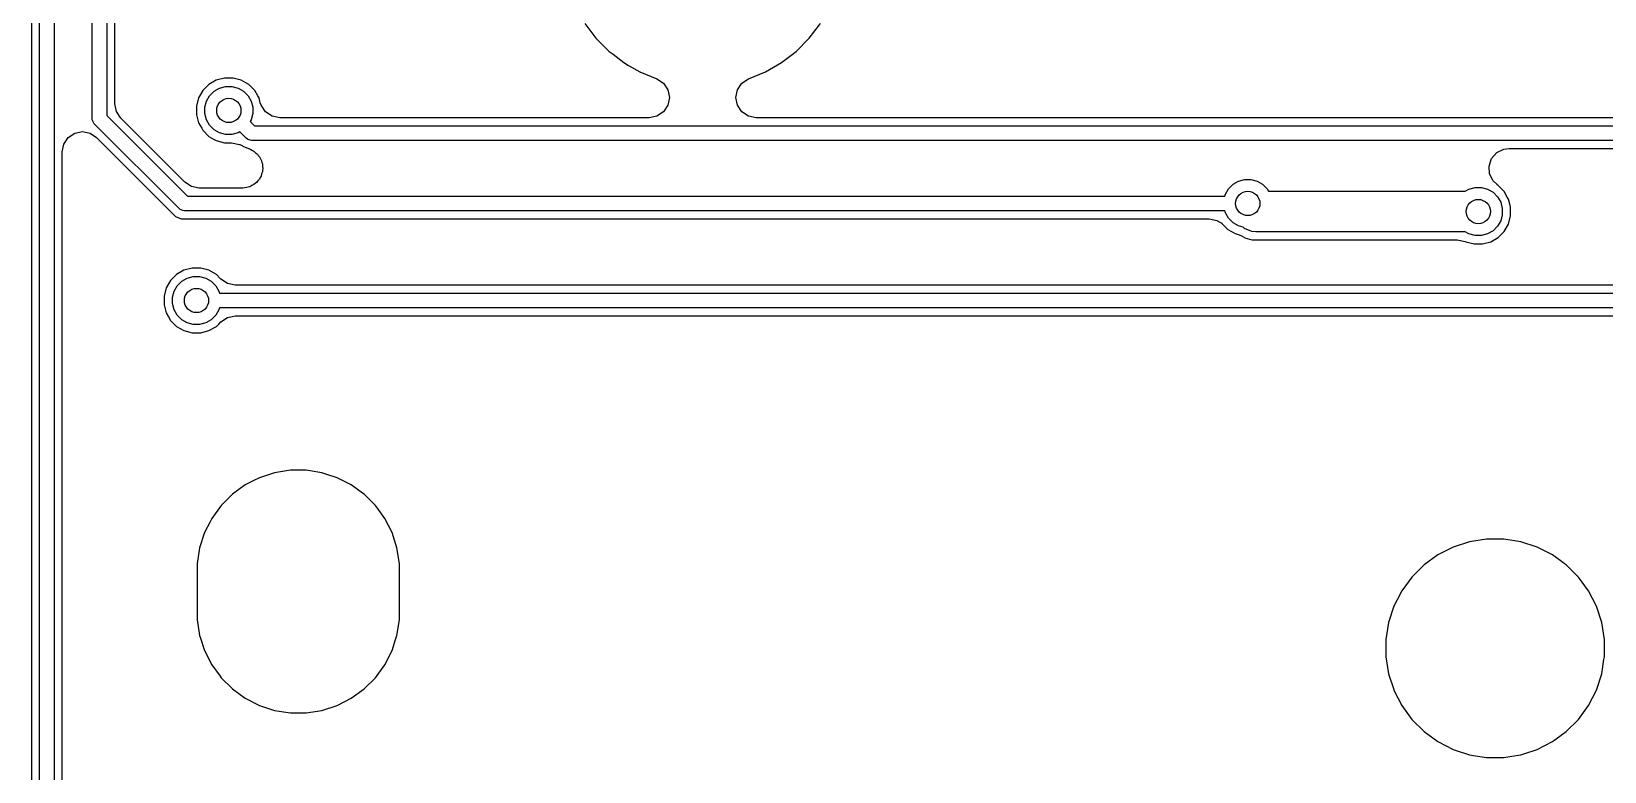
# Model space of a CAD drawing. Header units: inches. Extents: x 2.6 to 14.2, y -7.9 to -3.5.
# Drawn here: x 9.692 to 10.457, y -5.637 to -5.277 of the extents above; entities that cross this region are included whole.
import ezdxf

# ---------------------------------------------------------------- set-up
doc = ezdxf.new("R2010")
doc.units = ezdxf.units.IN
doc.header["$MEASUREMENT"] = 0
doc.layers.add('B.Cu', color=153, linetype='CONTINUOUS', true_color=0x4d7fc4)

msp = doc.modelspace()

# ---------------------------------------------------------------- linework, layer by layer
at = {"layer": 'B.Cu', "linetype": 'CONTINUOUS'}
for p, q in [((9.69152, -4.9676), (9.69152, -5.98043)), ((9.69547, -5.97894), (9.69547, -4.96909)), ((9.70256, -4.97056), (9.70256, -5.97747)), ((9.72106, -5.31949), (9.72106, -4.97106)), ((9.72815, -4.97253), (9.72815, -5.31802)), ((9.73211, -5.31232), (9.73211, -4.99884)), ((9.96085, -5.27321), (9.96632, -5.28035)), ((10.0702, -5.28038), (10.0757, -5.27321)), ((9.96632, -5.28035), (9.96635, -5.28038)), ((9.96635, -5.28038), (9.97274, -5.28677)), ((10.06381, -5.28677), (10.0702, -5.28038)), ((9.97274, -5.28677), (9.97274, -5.28677)), ((9.97274, -5.28677), (9.97274, -5.28677)), ((9.97274, -5.28677), (9.97463, -5.28822)), ((9.97463, -5.28822), (9.9799, -5.29227)), ((10.05664, -5.29227), (10.06381, -5.28677)), ((9.9799, -5.29227), (9.98223, -5.29361)), ((9.98223, -5.29361), (9.98773, -5.29679)), ((9.98773, -5.29679), (9.98773, -5.29679)), ((9.98773, -5.29679), (9.98773, -5.29679)), ((9.98773, -5.29679), (9.99601, -5.30021)), ((10.04054, -5.30021), (10.04882, -5.29679)), ((10.04882, -5.29679), (10.05664, -5.29227)), ((9.77498, -5.30587), (9.77291, -5.30947)), ((9.77792, -5.30293), (9.77498, -5.30587)), ((9.78151, -5.30086), (9.77792, -5.30293)), ((9.77823, -5.30836), (9.78041, -5.30618)), ((9.78041, -5.30618), (9.78308, -5.30464)), ((9.78552, -5.29978), (9.78151, -5.30086)), ((9.78308, -5.30464), (9.78606, -5.30384)), ((9.78967, -5.29978), (9.78552, -5.29978)), ((9.78606, -5.30384), (9.78914, -5.30384)), ((9.78914, -5.30384), (9.79212, -5.30464)), ((9.79368, -5.30086), (9.78967, -5.29978)), ((9.79212, -5.30464), (9.79479, -5.30618)), ((9.79582, -5.30209), (9.79368, -5.30086)), ((9.79479, -5.30618), (9.79697, -5.30836)), ((9.79728, -5.30293), (9.79582, -5.30209)), ((9.80022, -5.30587), (9.79728, -5.30293)), ((9.80172, -5.30847), (9.80022, -5.30587)), ((9.99601, -5.30021), (9.99919, -5.30234)), ((9.99919, -5.30234), (10.00131, -5.30552)), ((10.00131, -5.30552), (10.00206, -5.30927)), ((10.03449, -5.30927), (10.03523, -5.30552)), ((10.03523, -5.30552), (10.03736, -5.30234)), ((10.03736, -5.30234), (10.04054, -5.30021)), ((9.73285, -5.31607), (9.73211, -5.31232)), ((9.77291, -5.30947), (9.77183, -5.31348)), ((9.77183, -5.31348), (9.77183, -5.31763)), ((9.77589, -5.31401), (9.77669, -5.31103)), ((9.77589, -5.31709), (9.77589, -5.31401)), ((9.77669, -5.31103), (9.77823, -5.30836)), ((9.79697, -5.30836), (9.79851, -5.31103)), ((9.79851, -5.31103), (9.79931, -5.31401)), ((9.79931, -5.31401), (9.79931, -5.31709)), ((9.80229, -5.30947), (9.80172, -5.30847)), ((9.80292, -5.31181), (9.80229, -5.30947)), ((9.80333, -5.31302), (9.80292, -5.31181)), ((9.80546, -5.3162), (9.80333, -5.31302)), ((10.00131, -5.31302), (9.99919, -5.3162)), ((10.00206, -5.30927), (10.00131, -5.31302)), ((10.03523, -5.31302), (10.03449, -5.30927)), ((10.03736, -5.3162), (10.03523, -5.31302)), ((9.72113, -5.32018), (9.72106, -5.31949)), ((9.72137, -5.32076), (9.72113, -5.32018)), ((9.72166, -5.32146), (9.72137, -5.32076)), ((9.7221, -5.32199), (9.72166, -5.32146)), ((9.76344, -5.36333), (9.7221, -5.32199)), ((9.72815, -5.31802), (9.76741, -5.35728)), ((9.73498, -5.31925), (9.73285, -5.31607)), ((9.76618, -5.35046), (9.73498, -5.31925)), ((9.77183, -5.31763), (9.77291, -5.32164)), ((9.77291, -5.32164), (9.7744, -5.32423)), ((9.77669, -5.32007), (9.77589, -5.31709)), ((9.77823, -5.32274), (9.77669, -5.32007)), ((9.79851, -5.32007), (9.798, -5.32095)), ((9.798, -5.32095), (9.80009, -5.32303)), ((9.79931, -5.31709), (9.79851, -5.32007)), ((9.80864, -5.31833), (9.80546, -5.3162)), ((9.81239, -5.31907), (9.80864, -5.31833)), ((9.99225, -5.31907), (9.81239, -5.31907)), ((9.99601, -5.31833), (9.99225, -5.31907)), ((9.99919, -5.3162), (9.99601, -5.31833)), ((10.04054, -5.31833), (10.03736, -5.3162)), ((10.04429, -5.31907), (10.04054, -5.31833)), ((10.74225, -5.31907), (10.04429, -5.31907)), ((9.70726, -5.33192), (9.70939, -5.32874)), ((9.70939, -5.32874), (9.71257, -5.32661)), ((9.71257, -5.32661), (9.71632, -5.32587)), ((9.71632, -5.32587), (9.72007, -5.32661)), ((9.72007, -5.32661), (9.72325, -5.32874)), ((9.72325, -5.32874), (9.72325, -5.32874)), ((9.72325, -5.32874), (9.75959, -5.36508)), ((9.7744, -5.32423), (9.77498, -5.32523)), ((9.77498, -5.32523), (9.77792, -5.32817)), ((9.77792, -5.32817), (9.78021, -5.32949)), ((9.78041, -5.32492), (9.77823, -5.32274)), ((9.78021, -5.32949), (9.78151, -5.33024)), ((9.78308, -5.32646), (9.78041, -5.32492)), ((9.78606, -5.32726), (9.78308, -5.32646)), ((9.78914, -5.32726), (9.78606, -5.32726)), ((9.79212, -5.32646), (9.78914, -5.32726)), ((9.79299, -5.32596), (9.79212, -5.32646)), ((9.79612, -5.32908), (9.79299, -5.32596)), ((9.79665, -5.32952), (9.79612, -5.32908)), ((9.79709, -5.3297), (9.79665, -5.32952)), ((9.79793, -5.33005), (9.79709, -5.3297)), ((9.79862, -5.33012), (9.79793, -5.33005)), ((12.56745, -5.33012), (9.79862, -5.33012)), ((9.80009, -5.32303), (12.56892, -5.32303)), ((9.70652, -5.33567), (9.70726, -5.33192)), ((9.70652, -5.53609), (9.70652, -5.33567)), ((9.78151, -5.33024), (9.78552, -5.33132)), ((9.78552, -5.33132), (9.78898, -5.33132)), ((9.78898, -5.33132), (9.79274, -5.33207)), ((9.79274, -5.33207), (9.79297, -5.33217)), ((9.79297, -5.33217), (9.79412, -5.33268)), ((9.79412, -5.33268), (9.79437, -5.33293)), ((9.79437, -5.33293), (9.79713, -5.33407)), ((9.79713, -5.33407), (9.79713, -5.33407)), ((9.79713, -5.33407), (9.79726, -5.33407)), ((9.79726, -5.33407), (9.79837, -5.33457)), ((9.79837, -5.33457), (9.79905, -5.33505)), ((9.79905, -5.33505), (9.79983, -5.33537)), ((9.79983, -5.33537), (9.8006, -5.33614)), ((9.8006, -5.33614), (9.80149, -5.33677)), ((9.80149, -5.33677), (9.80194, -5.33748)), ((9.80194, -5.33748), (9.80253, -5.33808)), ((10.40234, -5.33898), (10.40487, -5.3361)), ((10.40487, -5.3361), (10.4083, -5.33441)), ((10.4083, -5.33441), (10.41083, -5.33407)), ((10.41083, -5.33407), (11.19543, -5.33407)), ((9.80253, -5.33808), (9.80295, -5.33908)), ((9.80295, -5.33908), (9.80353, -5.34001)), ((9.80353, -5.34001), (9.80368, -5.34083)), ((9.804, -5.34544), (9.80358, -5.34644)), ((9.80368, -5.34083), (9.804, -5.34161)), ((9.804, -5.34161), (9.804, -5.3427)), ((9.804, -5.3427), (9.80418, -5.34378)), ((9.80418, -5.34378), (9.804, -5.3446)), ((9.804, -5.3446), (9.804, -5.34544)), ((10.40111, -5.3426), (10.40234, -5.33898)), ((10.40136, -5.34641), (10.40111, -5.3426)), ((9.76936, -5.35258), (9.76618, -5.35046)), ((9.77311, -5.35333), (9.76936, -5.35258)), ((9.79707, -5.35282), (9.7963, -5.35314)), ((9.7979, -5.35267), (9.79707, -5.35282)), ((9.79882, -5.35209), (9.7979, -5.35267)), ((9.79983, -5.35167), (9.79882, -5.35209)), ((9.80042, -5.35108), (9.79983, -5.35167)), ((9.80113, -5.35063), (9.80042, -5.35108)), ((9.80176, -5.34974), (9.80113, -5.35063)), ((9.80253, -5.34897), (9.80176, -5.34974)), ((9.80286, -5.34819), (9.80253, -5.34897)), ((9.80334, -5.34751), (9.80286, -5.34819)), ((9.80358, -5.34644), (9.80334, -5.34751)), ((10.27429, -5.35364), (10.27647, -5.35146)), ((10.27647, -5.35146), (10.27914, -5.34991)), ((10.27914, -5.34991), (10.28212, -5.34912)), ((10.28212, -5.34912), (10.2852, -5.34912)), ((10.2852, -5.34912), (10.28818, -5.34991)), ((10.28818, -5.34991), (10.29085, -5.35146)), ((10.29085, -5.35146), (10.29303, -5.35364)), ((10.39135, -5.35385), (10.39432, -5.35305)), ((10.39432, -5.35305), (10.39741, -5.35305)), ((10.39741, -5.35305), (10.40039, -5.35385)), ((10.40306, -5.34985), (10.40136, -5.34641)), ((10.40512, -5.35165), (10.40306, -5.34985)), ((10.40504, -5.35176), (10.40512, -5.35165)), ((10.40555, -5.35215), (10.40504, -5.35176)), ((10.40848, -5.35508), (10.40555, -5.35215)), ((10.40555, -5.35215), (10.40555, -5.35215)), ((9.76741, -5.35728), (10.27249, -5.35728)), ((9.79438, -5.35333), (9.77311, -5.35333)), ((9.7963, -5.35314), (9.79438, -5.35333)), ((10.27249, -5.35728), (10.27275, -5.35631)), ((10.27275, -5.35631), (10.27429, -5.35364)), ((10.29303, -5.35364), (10.29377, -5.35492)), ((10.29377, -5.35492), (10.38949, -5.35492)), ((10.38949, -5.35492), (10.39135, -5.35385)), ((10.40039, -5.35385), (10.40306, -5.35539)), ((10.40306, -5.35539), (10.40524, -5.35757)), ((10.40524, -5.35757), (10.40678, -5.36024)), ((10.40678, -5.36024), (10.40758, -5.36322)), ((10.40999, -5.3577), (10.40848, -5.35508)), ((10.41056, -5.35868), (10.40999, -5.3577)), ((10.41142, -5.36188), (10.41056, -5.35868)), ((9.75959, -5.36508), (9.75959, -5.36508)), ((9.75959, -5.36508), (9.75959, -5.36508)), ((9.75959, -5.36508), (9.75959, -5.36508)), ((9.75959, -5.36508), (9.7617, -5.36718)), ((9.7617, -5.36718), (9.7617, -5.36718)), ((9.7617, -5.36718), (9.76445, -5.36833)), ((9.76398, -5.36377), (9.76344, -5.36333)), ((9.76435, -5.36393), (9.76398, -5.36377)), ((9.76525, -5.3643), (9.76435, -5.36393)), ((9.76445, -5.36833), (9.76445, -5.36833)), ((9.76445, -5.36833), (9.76445, -5.36833)), ((9.76445, -5.36833), (10.2648, -5.36833)), ((9.76594, -5.36437), (9.76525, -5.3643)), ((10.27249, -5.36437), (9.76594, -5.36437)), ((10.2648, -5.36833), (10.26855, -5.36907)), ((10.27275, -5.36535), (10.27249, -5.36437)), ((10.27429, -5.36802), (10.27275, -5.36535)), ((10.27647, -5.3702), (10.27429, -5.36802)), ((10.40758, -5.36631), (10.40678, -5.36928)), ((10.40758, -5.36322), (10.40758, -5.36631)), ((10.41056, -5.37085), (10.41163, -5.36684)), ((10.41163, -5.36269), (10.41142, -5.36188)), ((10.41163, -5.36684), (10.41163, -5.36269)), ((10.26855, -5.36907), (10.27011, -5.36989)), ((10.27011, -5.36989), (10.27103, -5.37048)), ((10.27103, -5.37048), (10.27104, -5.37051)), ((10.27104, -5.37051), (10.27398, -5.37344)), ((10.27398, -5.37344), (10.27758, -5.37552)), ((10.27914, -5.37174), (10.27647, -5.3702)), ((10.27758, -5.37552), (10.27954, -5.37605)), ((10.28139, -5.37234), (10.27914, -5.37174)), ((10.27954, -5.37605), (10.28087, -5.37681)), ((10.28213, -5.37295), (10.28139, -5.37234)), ((10.28568, -5.37442), (10.28213, -5.37295)), ((10.28213, -5.37295), (10.28213, -5.37295)), ((10.2876, -5.37461), (10.28568, -5.37442)), ((10.38949, -5.37461), (10.2876, -5.37461)), ((10.39135, -5.37568), (10.38949, -5.37461)), ((10.39432, -5.37647), (10.39135, -5.37568)), ((10.40039, -5.37568), (10.39741, -5.37647)), ((10.40306, -5.37413), (10.40039, -5.37568)), ((10.40524, -5.37195), (10.40306, -5.37413)), ((10.40678, -5.36928), (10.40524, -5.37195)), ((10.40555, -5.37738), (10.40848, -5.37445)), ((10.40848, -5.37445), (10.41056, -5.37085)), ((10.28087, -5.37681), (10.28199, -5.37746)), ((10.28199, -5.37746), (10.28227, -5.37762)), ((10.28227, -5.37762), (10.2845, -5.37822)), ((10.2845, -5.37822), (10.28578, -5.37856)), ((10.28578, -5.37856), (10.28578, -5.37856)), ((10.28578, -5.37856), (10.38567, -5.37856)), ((10.38567, -5.37856), (10.38942, -5.37931)), ((10.38942, -5.37931), (10.38978, -5.37946)), ((10.38978, -5.37946), (10.38978, -5.37946)), ((10.38978, -5.37946), (10.38978, -5.37946)), ((10.38978, -5.37946), (10.39379, -5.38053)), ((10.39379, -5.38053), (10.39379, -5.38053)), ((10.39379, -5.38053), (10.39794, -5.38053)), ((10.39741, -5.37647), (10.39432, -5.37647)), ((10.39794, -5.38053), (10.40195, -5.37946)), ((10.40195, -5.37946), (10.40555, -5.37738)), ((9.75923, -5.39839), (9.75716, -5.40198)), ((9.76217, -5.39545), (9.75923, -5.39839)), ((9.76576, -5.39338), (9.76217, -5.39545)), ((9.76248, -5.40088), (9.76466, -5.3987)), ((9.76466, -5.3987), (9.76733, -5.39716)), ((9.76977, -5.3923), (9.76576, -5.39338)), ((9.76733, -5.39716), (9.77031, -5.39636)), ((9.77393, -5.3923), (9.76977, -5.3923)), ((9.77031, -5.39636), (9.77339, -5.39636)), ((9.77339, -5.39636), (9.77637, -5.39716)), ((9.77794, -5.39338), (9.77393, -5.3923)), ((9.77637, -5.39716), (9.77904, -5.3987)), ((9.78153, -5.39545), (9.77794, -5.39338)), ((9.77904, -5.3987), (9.78122, -5.40088)), ((9.78378, -5.3977), (9.78153, -5.39545)), ((9.78153, -5.39545), (9.78153, -5.39545)), ((9.78696, -5.39982), (9.78378, -5.3977)), ((9.75716, -5.40198), (9.75608, -5.40599)), ((9.75608, -5.40599), (9.75608, -5.41015)), ((9.76014, -5.40653), (9.76094, -5.40355)), ((9.76014, -5.40961), (9.76014, -5.40653)), ((9.76094, -5.40355), (9.76248, -5.40088)), ((9.78122, -5.40088), (9.78276, -5.40355)), ((9.78276, -5.40355), (9.78302, -5.40453)), ((9.78302, -5.40453), (11.15424, -5.40453)), ((9.79071, -5.40057), (9.78696, -5.39982)), ((11.14854, -5.40057), (9.79071, -5.40057)), ((9.75608, -5.41015), (9.75716, -5.41416)), ((9.75716, -5.41416), (9.75823, -5.41601)), ((9.76094, -5.41259), (9.76014, -5.40961)), ((9.76248, -5.41526), (9.76094, -5.41259)), ((9.78276, -5.41259), (9.78122, -5.41526)), ((9.78302, -5.41161), (9.78276, -5.41259)), ((11.15571, -5.41161), (9.78302, -5.41161)), ((9.75823, -5.41601), (9.75923, -5.41775)), ((9.75923, -5.41775), (9.76217, -5.42069)), ((9.76217, -5.42069), (9.76576, -5.42276)), ((9.76466, -5.41744), (9.76248, -5.41526)), ((9.76733, -5.41898), (9.76466, -5.41744)), ((9.77031, -5.41978), (9.76733, -5.41898)), ((9.77339, -5.41978), (9.77031, -5.41978)), ((9.77637, -5.41898), (9.77339, -5.41978)), ((9.77904, -5.41744), (9.77637, -5.41898)), ((9.77794, -5.42276), (9.78153, -5.42069)), ((9.78122, -5.41526), (9.77904, -5.41744)), ((9.78153, -5.42069), (9.78266, -5.41957)), ((9.78266, -5.41957), (9.78378, -5.41844)), ((9.78378, -5.41844), (9.78696, -5.41632)), ((9.78696, -5.41632), (9.78852, -5.41601)), ((9.78852, -5.41601), (9.79071, -5.41557)), ((9.79071, -5.41557), (11.1572, -5.41557)), ((9.76576, -5.42276), (9.76977, -5.42384)), ((9.76977, -5.42384), (9.77393, -5.42384)), ((9.77393, -5.42384), (9.77794, -5.42276)), ((9.81755, -5.49073), (9.80989, -5.49194)), ((9.8253, -5.49073), (9.81755, -5.49073)), ((9.81755, -5.49073), (9.81755, -5.49073)), ((9.81755, -5.49073), (9.81755, -5.49073)), ((9.83295, -5.49194), (9.8253, -5.49073)), ((9.8253, -5.49073), (9.8253, -5.49073)), ((9.8253, -5.49073), (9.8253, -5.49073)), ((9.79562, -5.49785), (9.78935, -5.50241)), ((9.79975, -5.49575), (9.79562, -5.49785)), ((9.79562, -5.49785), (9.79562, -5.49785)), ((9.79562, -5.49785), (9.79562, -5.49785)), ((9.79562, -5.49785), (9.79562, -5.49785)), ((9.80252, -5.49434), (9.79975, -5.49575)), ((9.80989, -5.49194), (9.80252, -5.49434)), ((9.80252, -5.49434), (9.80252, -5.49434)), ((9.83484, -5.49256), (9.83295, -5.49194)), ((9.83295, -5.49194), (9.83295, -5.49194)), ((9.83295, -5.49194), (9.83295, -5.49194)), ((9.84032, -5.49434), (9.83484, -5.49256)), ((9.84723, -5.49785), (9.84032, -5.49434)), ((9.84032, -5.49434), (9.84032, -5.49434)), ((9.84032, -5.49434), (9.84032, -5.49434)), ((9.84032, -5.49434), (9.84032, -5.49434)), ((9.85272, -5.50185), (9.84723, -5.49785)), ((9.84723, -5.49785), (9.84723, -5.49785)), ((9.84723, -5.49785), (9.84723, -5.49785)), ((9.78935, -5.50241), (9.78387, -5.50789)), ((9.8535, -5.50241), (9.85272, -5.50185)), ((9.85897, -5.50789), (9.8535, -5.50241)), ((9.78387, -5.50789), (9.77932, -5.51416)), ((9.85992, -5.50919), (9.85897, -5.50789)), ((9.86351, -5.51413), (9.85992, -5.50919)), ((9.7758, -5.52106), (9.7734, -5.52843)), ((9.7785, -5.51576), (9.7758, -5.52106)), ((9.7758, -5.52106), (9.7758, -5.52106)), ((9.77932, -5.51416), (9.7785, -5.51576)), ((9.77932, -5.51416), (9.77932, -5.51416)), ((9.77932, -5.51416), (9.77932, -5.51416)), ((9.77932, -5.51416), (9.77932, -5.51416)), ((9.86353, -5.51416), (9.86351, -5.51413)), ((9.86705, -5.52106), (9.86353, -5.51416)), ((9.86944, -5.52843), (9.86705, -5.52106)), ((9.7734, -5.52843), (9.77219, -5.53609)), ((9.87065, -5.53609), (9.86944, -5.52843)), ((10.38369, -5.52809), (10.37623, -5.53189)), ((10.39165, -5.5255), (10.38369, -5.52809)), ((10.39991, -5.52419), (10.39165, -5.5255)), ((10.39992, -5.52419), (10.39991, -5.52419)), ((10.40828, -5.52419), (10.39992, -5.52419)), ((10.41655, -5.5255), (10.40828, -5.52419)), ((10.40828, -5.52419), (10.40828, -5.52419)), ((10.42451, -5.52809), (10.41655, -5.5255)), ((10.43197, -5.53189), (10.42451, -5.52809)), ((10.42451, -5.52809), (10.42451, -5.52809)), ((10.42451, -5.52809), (10.42451, -5.52809)), ((9.70652, -5.74884), (9.70652, -5.53609)), ((9.77219, -5.53609), (9.77219, -5.53609)), ((9.77219, -5.53609), (9.77219, -5.56352)), ((9.87065, -5.56352), (9.87065, -5.53609)), ((10.36946, -5.53681), (10.36354, -5.54272)), ((10.37623, -5.53189), (10.36946, -5.53681)), ((10.43774, -5.53609), (10.43197, -5.53189)), ((10.43874, -5.53681), (10.43774, -5.53609)), ((10.44465, -5.54272), (10.43874, -5.53681)), ((10.36354, -5.54272), (10.35871, -5.54938)), ((10.44957, -5.5495), (10.44465, -5.54272)), ((10.35863, -5.5495), (10.35642, -5.55383)), ((10.35871, -5.54938), (10.35863, -5.5495)), ((10.45337, -5.55695), (10.44957, -5.5495)), ((10.35483, -5.55695), (10.35224, -5.56491)), ((10.35642, -5.55383), (10.35483, -5.55695)), ((10.45596, -5.56491), (10.45337, -5.55695)), ((9.77219, -5.56352), (9.77219, -5.56352)), ((9.77219, -5.56352), (9.7734, -5.57117)), ((9.86944, -5.57117), (9.87065, -5.56352)), ((10.35224, -5.56491), (10.35093, -5.57318)), ((10.45727, -5.57318), (10.45596, -5.56491)), ((10.45596, -5.56491), (10.45596, -5.56491)), ((9.7734, -5.57117), (9.7734, -5.57117)), ((9.7734, -5.57117), (9.77366, -5.57196)), ((9.77366, -5.57196), (9.77579, -5.57851)), ((9.86705, -5.57854), (9.86879, -5.57318)), ((9.86879, -5.57318), (9.86944, -5.57117)), ((10.35093, -5.57318), (10.35093, -5.58155)), ((10.45727, -5.58155), (10.45727, -5.57318)), ((10.45727, -5.57318), (10.45727, -5.57318)), ((9.77579, -5.57851), (9.7758, -5.57854)), ((9.7758, -5.57854), (9.77932, -5.58545)), ((9.86353, -5.58545), (9.86705, -5.57854)), ((10.35093, -5.58155), (10.35224, -5.58981)), ((10.45596, -5.58981), (10.45707, -5.58282)), ((10.45707, -5.58282), (10.45727, -5.58155)), ((10.45727, -5.58155), (10.45727, -5.58155)), ((9.77932, -5.58545), (9.77932, -5.58545)), ((9.77932, -5.58545), (9.77932, -5.58545)), ((9.77932, -5.58545), (9.78334, -5.59098)), ((9.85897, -5.59172), (9.86353, -5.58545)), ((10.35224, -5.58981), (10.35472, -5.59746)), ((10.45337, -5.59777), (10.45596, -5.58981)), ((9.78334, -5.59098), (9.78387, -5.59172)), ((9.78387, -5.59172), (9.78935, -5.5972)), ((9.78935, -5.5972), (9.78935, -5.5972)), ((9.78935, -5.5972), (9.79558, -5.60172)), ((9.84723, -5.60175), (9.8535, -5.5972)), ((9.8535, -5.5972), (9.85897, -5.59172)), ((10.35472, -5.59746), (10.35483, -5.59777)), ((10.35483, -5.59777), (10.35863, -5.60523)), ((10.44957, -5.60523), (10.45337, -5.59777)), ((9.79558, -5.60172), (9.79562, -5.60175)), ((9.79562, -5.60175), (9.80252, -5.60527)), ((9.80252, -5.60527), (9.80989, -5.60767)), ((9.83295, -5.60767), (9.84032, -5.60527)), ((9.84032, -5.60527), (9.84723, -5.60175)), ((10.35863, -5.60523), (10.36354, -5.612)), ((10.44465, -5.612), (10.44957, -5.60523)), ((9.80989, -5.60767), (9.81755, -5.60888)), ((9.81755, -5.60888), (9.81755, -5.60888)), ((9.81755, -5.60888), (9.8253, -5.60888)), ((9.8253, -5.60888), (9.83295, -5.60767)), ((9.8253, -5.60888), (9.8253, -5.60888)), ((10.36354, -5.612), (10.36946, -5.61792)), ((10.43874, -5.61792), (10.44465, -5.612)), ((10.36946, -5.61792), (10.37623, -5.62284)), ((10.43197, -5.62284), (10.43874, -5.61792)), ((10.37623, -5.62284), (10.38369, -5.62664)), ((10.38369, -5.62664), (10.39165, -5.62922)), ((10.41655, -5.62922), (10.41797, -5.62876)), ((10.41797, -5.62876), (10.42451, -5.62664)), ((10.42451, -5.62664), (10.43197, -5.62284)), ((10.39165, -5.62922), (10.39456, -5.62968)), ((10.39456, -5.62968), (10.39991, -5.63053)), ((10.39991, -5.63053), (10.39991, -5.63053)), ((10.39991, -5.63053), (10.39992, -5.63053)), ((10.39992, -5.63053), (10.39992, -5.63053)), ((10.39992, -5.63053), (10.40828, -5.63053)), ((10.40828, -5.63053), (10.41219, -5.62991)), ((10.40828, -5.63053), (10.40828, -5.63053)), ((10.40828, -5.63053), (10.40828, -5.63053)), ((10.40828, -5.63053), (10.40828, -5.63053)), ((10.41219, -5.62991), (10.41655, -5.62922))]:
    msp.add_line(p, q, dxfattribs=at)
at = {"layer": 'B.Cu'}
for centre in [(9.7876, -5.31555), (10.28366, -5.36083), (10.39587, -5.36476), (9.77185, -5.40807)]:
    msp.add_circle(centre, 0.00591, dxfattribs=at)

doc.saveas('drawing.dxf')
